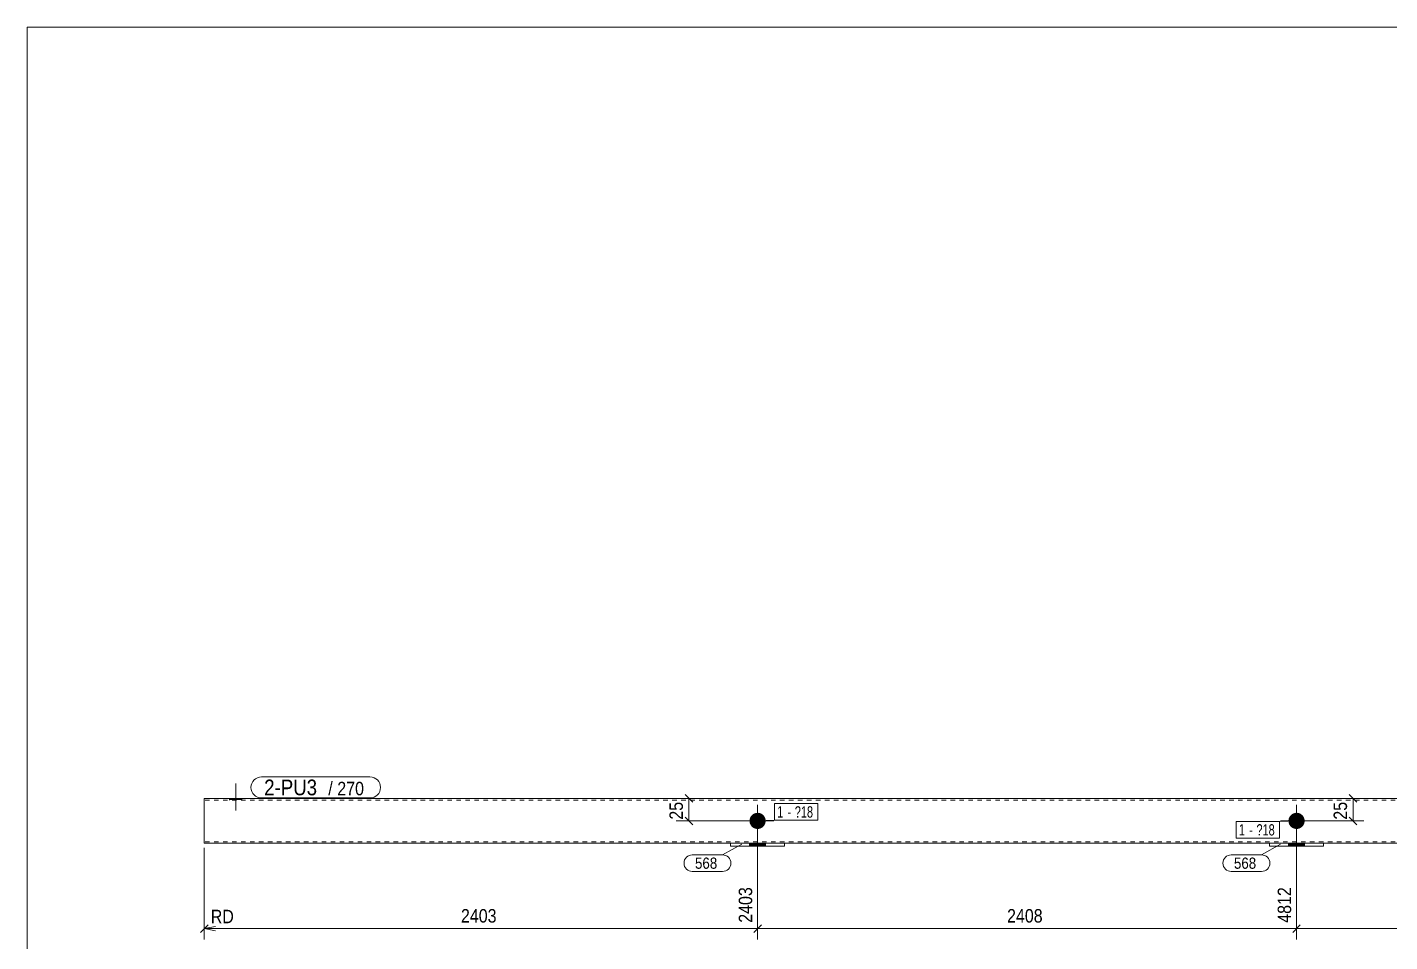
# Model space of a CAD drawing. Header units: millimetres. Extents: x 2 to 579, y 1 to 405.
# Drawn here: x 5 to 308.6, y 201.3 to 405 of the extents above; entities that cross this region are included whole.
import ezdxf

# ---------------------------------------------------------------- set-up
doc = ezdxf.new("R2010")
doc.units = ezdxf.units.MM
doc.linetypes.add('XKITLINE00', pattern=[0])
doc.linetypes.add('XKITLINE01', pattern=[4, 1, -1, 1, -1])
for name, color, linetype, lineweight in [('Bolt', 3, 'Continuous', 0), ('BoltMark', 7, 'Continuous', 0), ('Dimensions', 7, 'Continuous', 0), ('DrawingSheet', 5, 'Continuous', 0), ('Part', 2, 'Continuous', 0), ('PartMark', 7, 'Continuous', 0)]:
    doc.layers.add(name, color=color, linetype=linetype, lineweight=lineweight)
doc.styles.add('ARIAL', font='ARIAL.TTF')
doc.styles.add('ARIAL_NARROW', font='ARIALN.TTF')

# ---------------------------------------------------------------- blocks, each defined once
blk = doc.blocks.new('*A10')
at = {"layer": 'Bolt'}
blk.add_hatch(color=3, dxfattribs=at).paths.add_polyline_path([(286.04, 228.24), (286.05, 228.29), (286.05, 228.33), (286.05, 228.38), (286.06, 228.42), (286.06, 228.46), (286.07, 228.51), (286.08, 228.55), (286.09, 228.59), (286.1, 228.64), (286.11, 228.68), (286.12, 228.72), (286.13, 228.76), (286.15, 228.81), (286.16, 228.85), (286.18, 228.89), (286.2, 228.93), (286.22, 228.97), (286.24, 229.01), (286.26, 229.05), (286.28, 229.09), (286.3, 229.13), (286.32, 229.16), (286.35, 229.2), (286.37, 229.24), (286.4, 229.27), (286.42, 229.31), (286.45, 229.34), (286.48, 229.38), (286.51, 229.41), (286.54, 229.44), (286.57, 229.47), (286.6, 229.5), (286.64, 229.53), (286.67, 229.56), (286.7, 229.59), (286.74, 229.62), (286.77, 229.65), (286.81, 229.67), (286.84, 229.7), (286.88, 229.72), (286.92, 229.74), (286.96, 229.77), (287, 229.79), (287.03, 229.81), (287.07, 229.83), (287.11, 229.85), (287.16, 229.86), (287.2, 229.88), (287.24, 229.89), (287.28, 229.91), (287.32, 229.92), (287.36, 229.93), (287.41, 229.95), (287.45, 229.96), (287.49, 229.97), (287.54, 229.97), (287.58, 229.98), (287.62, 229.99), (287.67, 229.99), (287.71, 230), (287.76, 230), (287.8, 230), (287.84, 230), (287.89, 230), (287.93, 230), (287.98, 230), (288.02, 229.99), (288.06, 229.99), (288.11, 229.98), (288.15, 229.97), (288.2, 229.97), (288.24, 229.96), (288.28, 229.95), (288.32, 229.93), (288.37, 229.92), (288.41, 229.91), (288.45, 229.89), (288.49, 229.88), (288.53, 229.86), (288.57, 229.85), (288.61, 229.83), (288.65, 229.81), (288.69, 229.79), (288.73, 229.77), (288.77, 229.74), (288.81, 229.72), (288.84, 229.7), (288.88, 229.67), (288.92, 229.65), (288.95, 229.62), (288.99, 229.59), (289.02, 229.56), (289.05, 229.53), (289.09, 229.5), (289.12, 229.47), (289.15, 229.44), (289.18, 229.41), (289.21, 229.38), (289.24, 229.34), (289.26, 229.31), (289.29, 229.27), (289.32, 229.24), (289.34, 229.2), (289.36, 229.16), (289.39, 229.13), (289.41, 229.09), (289.43, 229.05), (289.45, 229.01), (289.47, 228.97), (289.49, 228.93), (289.51, 228.89), (289.52, 228.85), (289.54, 228.81), (289.55, 228.76), (289.57, 228.72), (289.58, 228.68), (289.59, 228.64), (289.6, 228.59), (289.61, 228.55), (289.62, 228.51), (289.62, 228.46), (289.63, 228.42), (289.64, 228.38), (289.64, 228.33), (289.64, 228.29), (289.64, 228.24), (289.64, 228.2), (289.64, 228.16), (289.64, 228.11), (289.64, 228.07), (289.64, 228.02), (289.63, 227.98), (289.62, 227.94), (289.62, 227.89), (289.61, 227.85), (289.6, 227.81), (289.59, 227.76), (289.58, 227.72), (289.57, 227.68), (289.55, 227.64), (289.54, 227.59), (289.52, 227.55), (289.51, 227.51), (289.49, 227.47), (289.47, 227.43), (289.45, 227.39), (289.43, 227.35), (289.41, 227.31), (289.39, 227.27), (289.36, 227.24), (289.34, 227.2), (289.32, 227.16), (289.29, 227.13), (289.26, 227.09), (289.24, 227.06), (289.21, 227.02), (289.18, 226.99), (289.15, 226.96), (289.12, 226.93), (289.09, 226.9), (289.05, 226.87), (289.02, 226.84), (288.99, 226.81), (288.95, 226.78), (288.92, 226.75), (288.88, 226.73), (288.84, 226.7), (288.81, 226.68), (288.77, 226.66), (288.73, 226.63), (288.69, 226.61), (288.65, 226.59), (288.61, 226.57), (288.57, 226.55), (288.53, 226.54), (288.49, 226.52), (288.45, 226.51), (288.41, 226.49), (288.37, 226.48), (288.32, 226.47), (288.28, 226.45), (288.24, 226.44), (288.2, 226.43), (288.15, 226.43), (288.11, 226.42), (288.06, 226.41), (288.02, 226.41), (287.98, 226.4), (287.93, 226.4), (287.89, 226.4), (287.84, 226.4), (287.8, 226.4), (287.76, 226.4), (287.71, 226.4), (287.67, 226.41), (287.62, 226.41), (287.58, 226.42), (287.54, 226.43), (287.49, 226.43), (287.45, 226.44), (287.41, 226.45), (287.36, 226.47), (287.32, 226.48), (287.28, 226.49), (287.24, 226.51), (287.2, 226.52), (287.16, 226.54), (287.11, 226.55), (287.07, 226.57), (287.03, 226.59), (287, 226.61), (286.96, 226.63), (286.92, 226.66), (286.88, 226.68), (286.84, 226.7), (286.81, 226.73), (286.77, 226.75), (286.74, 226.78), (286.7, 226.81), (286.67, 226.84), (286.64, 226.87), (286.6, 226.9), (286.57, 226.93), (286.54, 226.96), (286.51, 226.99), (286.48, 227.02), (286.45, 227.06), (286.42, 227.09), (286.4, 227.13), (286.37, 227.16), (286.35, 227.2), (286.32, 227.24), (286.3, 227.27), (286.28, 227.31), (286.26, 227.35), (286.24, 227.39), (286.22, 227.43), (286.2, 227.47), (286.18, 227.51), (286.16, 227.55), (286.15, 227.59), (286.13, 227.64), (286.12, 227.68), (286.11, 227.72), (286.1, 227.76), (286.09, 227.81), (286.08, 227.85), (286.07, 227.89), (286.06, 227.94), (286.06, 227.98), (286.05, 228.02), (286.05, 228.07), (286.05, 228.11), (286.04, 228.16), (286.04, 228.2)], flags=17)
at = {"layer": 'Bolt', "color": 3, "linetype": 'XKITLINE00', "lineweight": 0}
for p, q in [((287.84, 224.6), (287.84, 231.8)), ((291.44, 228.2), (284.24, 228.2))]:
    blk.add_line(p, q, dxfattribs=at)
blk = doc.blocks.new('*A11')
at = {"layer": 'Bolt'}
blk.add_hatch(color=3, dxfattribs=at).paths.add_polyline_path([(165.94, 228.24), (165.95, 228.29), (165.95, 228.33), (165.95, 228.38), (165.96, 228.42), (165.96, 228.46), (165.97, 228.51), (165.98, 228.55), (165.99, 228.59), (166, 228.64), (166.01, 228.68), (166.02, 228.72), (166.03, 228.76), (166.05, 228.81), (166.06, 228.85), (166.08, 228.89), (166.1, 228.93), (166.12, 228.97), (166.14, 229.01), (166.16, 229.05), (166.18, 229.09), (166.2, 229.13), (166.22, 229.16), (166.25, 229.2), (166.27, 229.24), (166.3, 229.27), (166.32, 229.31), (166.35, 229.34), (166.38, 229.38), (166.41, 229.41), (166.44, 229.44), (166.47, 229.47), (166.5, 229.5), (166.54, 229.53), (166.57, 229.56), (166.6, 229.59), (166.64, 229.62), (166.67, 229.65), (166.71, 229.67), (166.74, 229.7), (166.78, 229.72), (166.82, 229.74), (166.86, 229.77), (166.9, 229.79), (166.93, 229.81), (166.97, 229.83), (167.01, 229.85), (167.06, 229.86), (167.1, 229.88), (167.14, 229.89), (167.18, 229.91), (167.22, 229.92), (167.26, 229.93), (167.31, 229.95), (167.35, 229.96), (167.39, 229.97), (167.44, 229.97), (167.48, 229.98), (167.52, 229.99), (167.57, 229.99), (167.61, 230), (167.66, 230), (167.7, 230), (167.74, 230), (167.79, 230), (167.83, 230), (167.88, 230), (167.92, 229.99), (167.96, 229.99), (168.01, 229.98), (168.05, 229.97), (168.1, 229.97), (168.14, 229.96), (168.18, 229.95), (168.22, 229.93), (168.27, 229.92), (168.31, 229.91), (168.35, 229.89), (168.39, 229.88), (168.43, 229.86), (168.47, 229.85), (168.51, 229.83), (168.55, 229.81), (168.59, 229.79), (168.63, 229.77), (168.67, 229.74), (168.71, 229.72), (168.74, 229.7), (168.78, 229.67), (168.82, 229.65), (168.85, 229.62), (168.89, 229.59), (168.92, 229.56), (168.95, 229.53), (168.99, 229.5), (169.02, 229.47), (169.05, 229.44), (169.08, 229.41), (169.11, 229.38), (169.14, 229.34), (169.16, 229.31), (169.19, 229.27), (169.22, 229.24), (169.24, 229.2), (169.26, 229.16), (169.29, 229.13), (169.31, 229.09), (169.33, 229.05), (169.35, 229.01), (169.37, 228.97), (169.39, 228.93), (169.41, 228.89), (169.42, 228.85), (169.44, 228.81), (169.45, 228.76), (169.47, 228.72), (169.48, 228.68), (169.49, 228.64), (169.5, 228.59), (169.51, 228.55), (169.52, 228.51), (169.52, 228.46), (169.53, 228.42), (169.54, 228.38), (169.54, 228.33), (169.54, 228.29), (169.54, 228.24), (169.54, 228.2), (169.54, 228.16), (169.54, 228.11), (169.54, 228.07), (169.54, 228.02), (169.53, 227.98), (169.52, 227.94), (169.52, 227.89), (169.51, 227.85), (169.5, 227.81), (169.49, 227.76), (169.48, 227.72), (169.47, 227.68), (169.45, 227.64), (169.44, 227.59), (169.42, 227.55), (169.41, 227.51), (169.39, 227.47), (169.37, 227.43), (169.35, 227.39), (169.33, 227.35), (169.31, 227.31), (169.29, 227.27), (169.26, 227.24), (169.24, 227.2), (169.22, 227.16), (169.19, 227.13), (169.16, 227.09), (169.14, 227.06), (169.11, 227.02), (169.08, 226.99), (169.05, 226.96), (169.02, 226.93), (168.99, 226.9), (168.95, 226.87), (168.92, 226.84), (168.89, 226.81), (168.85, 226.78), (168.82, 226.75), (168.78, 226.73), (168.74, 226.7), (168.71, 226.68), (168.67, 226.66), (168.63, 226.63), (168.59, 226.61), (168.55, 226.59), (168.51, 226.57), (168.47, 226.55), (168.43, 226.54), (168.39, 226.52), (168.35, 226.51), (168.31, 226.49), (168.27, 226.48), (168.22, 226.47), (168.18, 226.45), (168.14, 226.44), (168.1, 226.43), (168.05, 226.43), (168.01, 226.42), (167.96, 226.41), (167.92, 226.41), (167.88, 226.4), (167.83, 226.4), (167.79, 226.4), (167.74, 226.4), (167.7, 226.4), (167.66, 226.4), (167.61, 226.4), (167.57, 226.41), (167.52, 226.41), (167.48, 226.42), (167.44, 226.43), (167.39, 226.43), (167.35, 226.44), (167.31, 226.45), (167.26, 226.47), (167.22, 226.48), (167.18, 226.49), (167.14, 226.51), (167.1, 226.52), (167.06, 226.54), (167.01, 226.55), (166.97, 226.57), (166.93, 226.59), (166.9, 226.61), (166.86, 226.63), (166.82, 226.66), (166.78, 226.68), (166.74, 226.7), (166.71, 226.73), (166.67, 226.75), (166.64, 226.78), (166.6, 226.81), (166.57, 226.84), (166.54, 226.87), (166.5, 226.9), (166.47, 226.93), (166.44, 226.96), (166.41, 226.99), (166.38, 227.02), (166.35, 227.06), (166.32, 227.09), (166.3, 227.13), (166.27, 227.16), (166.25, 227.2), (166.22, 227.24), (166.2, 227.27), (166.18, 227.31), (166.16, 227.35), (166.14, 227.39), (166.12, 227.43), (166.1, 227.47), (166.08, 227.51), (166.06, 227.55), (166.05, 227.59), (166.03, 227.64), (166.02, 227.68), (166.01, 227.72), (166, 227.76), (165.99, 227.81), (165.98, 227.85), (165.97, 227.89), (165.96, 227.94), (165.96, 227.98), (165.95, 228.02), (165.95, 228.07), (165.95, 228.11), (165.94, 228.16), (165.94, 228.2)], flags=17)
at = {"layer": 'Bolt', "color": 3, "linetype": 'XKITLINE00', "lineweight": 0}
for p, q in [((167.74, 224.6), (167.74, 231.8)), ((171.34, 228.2), (164.14, 228.2))]:
    blk.add_line(p, q, dxfattribs=at)
blk = doc.blocks.new('*A12')
at = {"layer": 'Bolt'}
blk.add_hatch(color=3, dxfattribs=at).paths.add_polyline_path([(50.05, 232.84), (50.05, 233.2), (52.85, 233.2), (52.85, 232.84)], flags=17)
blk.add_hatch(color=3, dxfattribs=at).paths.add_polyline_path([(50.05, 232.84), (50.05, 233.2), (52.85, 233.2), (52.85, 232.84)], flags=17)
at = {"layer": 'Bolt', "color": 3, "linetype": 'XKITLINE00', "lineweight": 0}
for p, q in [((51.45, 230.52), (51.45, 236.52)), ((51.45, 230.52), (51.45, 236.52)), ((50.05, 232.84), (50.05, 233.2)), ((50.05, 232.84), (50.05, 233.2)), ((52.85, 232.84), (52.85, 233.2)), ((52.85, 232.84), (52.85, 233.2))]:
    blk.add_line(p, q, dxfattribs=at)
blk = doc.blocks.new('*A14')
at = {"layer": 'Bolt'}
blk.add_hatch(color=3, dxfattribs=at).paths.add_polyline_path([(286.04, 222.6), (286.04, 223.2), (289.64, 223.2), (289.64, 222.6)], flags=17)
at = {"layer": 'Bolt', "color": 3, "linetype": 'XKITLINE00', "lineweight": 0}
for p, q in [((287.84, 225.9), (287.84, 219.9)), ((286.04, 223.2), (286.04, 222.6)), ((289.64, 223.2), (289.64, 222.6))]:
    blk.add_line(p, q, dxfattribs=at)
blk = doc.blocks.new('*A15')
at = {"layer": 'Bolt'}
blk.add_hatch(color=3, dxfattribs=at).paths.add_polyline_path([(165.94, 222.6), (165.94, 223.2), (169.54, 223.2), (169.54, 222.6)], flags=17)
at = {"layer": 'Bolt', "color": 3, "linetype": 'XKITLINE00', "lineweight": 0}
for p, q in [((167.74, 225.9), (167.74, 219.9)), ((165.94, 223.2), (165.94, 222.6)), ((169.54, 223.2), (169.54, 222.6))]:
    blk.add_line(p, q, dxfattribs=at)
blk = doc.blocks.new('*A16')
at = {"layer": 'Part', "color": 2, "linetype": 'XKITLINE00', "lineweight": 0}
for p, q in [((44.45, 223.2), (44.45, 233.2)), ((44.45, 233.2), (107.64, 233.2)), ((107.74, 233.2), (227.74, 233.2)), ((227.84, 233.2), (347.84, 233.2)), ((107.64, 223.2), (44.45, 223.2)), ((227.74, 223.2), (107.74, 223.2)), ((347.84, 223.2), (227.84, 223.2))]:
    blk.add_line(p, q, dxfattribs=at)
at = {"layer": 'Part', "color": 7, "linetype": 'XKITLINE01', "lineweight": 0}
for p, q in [((107.64, 232.84), (44.45, 232.84)), ((227.74, 232.84), (107.74, 232.84)), ((347.84, 232.84), (227.84, 232.84)), ((107.64, 223.56), (44.45, 223.56)), ((227.74, 223.56), (107.74, 223.56)), ((347.84, 223.56), (227.84, 223.56))]:
    blk.add_line(p, q, dxfattribs=at)
blk = doc.blocks.new('*A17')
at = {"layer": 'Part', "color": 2, "linetype": 'XKITLINE00', "lineweight": 0}
for p, q in [((281.84, 222.6), (281.84, 223.2)), ((293.84, 222.6), (281.84, 222.6)), ((293.84, 223.2), (293.84, 222.6))]:
    blk.add_line(p, q, dxfattribs=at)
at = {"layer": 'Part', "color": 7, "linetype": 'XKITLINE01', "lineweight": 0}
blk.add_line((281.84, 223.2), (293.84, 223.2), dxfattribs=at)
blk = doc.blocks.new('*A18')
at = {"layer": 'Part', "color": 2, "linetype": 'XKITLINE00', "lineweight": 0}
for p, q in [((161.74, 222.6), (161.74, 223.2)), ((173.74, 222.6), (161.74, 222.6)), ((173.74, 223.2), (173.74, 222.6))]:
    blk.add_line(p, q, dxfattribs=at)
at = {"layer": 'Part', "color": 7, "linetype": 'XKITLINE01', "lineweight": 0}
blk.add_line((161.74, 223.2), (173.74, 223.2), dxfattribs=at)
blk = doc.blocks.new('*A19')
at = {"layer": 'DrawingSheet', "color": 5, "linetype": 'XKITLINE00', "lineweight": 0}
for p, q in [((579, 405), (5, 405)), ((5, 405), (5, 5))]:
    blk.add_line(p, q, dxfattribs=at)
blk = doc.blocks.new('*A48')
at = {"layer": 'Dimensions', "color": 7, "linetype": 'XKITLINE00', "lineweight": 0}
for p, q in [((151.6, 234.05), (153.3, 232.35)), ((166.74, 233.2), (149.6, 233.2)), ((152.45, 228.2), (152.45, 233.2)), ((166.74, 228.2), (149.6, 228.2)), ((151.6, 229.05), (153.3, 227.35))]:
    blk.add_line(p, q, dxfattribs=at)
at = {"layer": 'Dimensions', "color": 3}
for p in [(152.45, 233.2), (152.45, 228.2)]:
    blk.add_point(p, dxfattribs=at)
at = {"layer": 'Dimensions', "color": 3, "style": 'ARIAL', "width": 0.85}
blk.add_text('25', height=3, rotation=90.0002, dxfattribs=at).set_placement((151.1, 228.47))
blk = doc.blocks.new('*A49')
at = {"layer": 'Dimensions', "color": 7, "linetype": 'XKITLINE00', "lineweight": 0}
for p, q in [((299.6, 234.05), (301.3, 232.35)), ((288.84, 233.2), (302.85, 233.2)), ((300.45, 228.2), (300.45, 233.2)), ((288.84, 228.2), (302.85, 228.2)), ((299.6, 229.05), (301.3, 227.35))]:
    blk.add_line(p, q, dxfattribs=at)
at = {"layer": 'Dimensions', "color": 3}
for p in [(300.45, 233.2), (300.45, 228.2)]:
    blk.add_point(p, dxfattribs=at)
at = {"layer": 'Dimensions', "color": 3, "style": 'ARIAL', "width": 0.85}
blk.add_text('25', height=3, rotation=90.0002, dxfattribs=at).set_placement((299.1, 228.47))
blk = doc.blocks.new('*A50')
at = {"layer": 'Dimensions', "color": 7, "linetype": 'XKITLINE00', "lineweight": 0}
for p, q in [((167.74, 227.2), (167.74, 201.8)), ((44.45, 222.2), (44.45, 201.8)), ((44.45, 222.2), (44.45, 201.8)), ((45.3, 205.05), (43.6, 203.35)), ((46.95, 204.7), (44.45, 204.2)), ((44.45, 204.2), (167.74, 204.2)), ((46.95, 203.7), (44.45, 204.2)), ((51.67, 204.2), (44.45, 204.2)), ((168.59, 205.05), (166.9, 203.35))]:
    blk.add_line(p, q, dxfattribs=at)
at = {"layer": 'Dimensions', "color": 3}
for p in [(44.45, 204.2), (167.74, 204.2)]:
    blk.add_point(p, dxfattribs=at)
at = {"layer": 'Dimensions', "color": 7}
blk.add_point((44.45, 204.2), dxfattribs=at)
at = {"layer": 'Dimensions', "color": 3, "style": 'ARIAL', "width": 0.85}
blk.add_text('2403', height=3, rotation=90.0002, dxfattribs=at).set_placement((166.54, 205.5))
for s, p in [('RD', (45.89, 205.4)), ('2403', (101.65, 205.55))]:
    blk.add_text(s, height=3, dxfattribs=at).set_placement(p)
blk = doc.blocks.new('*A51')
at = {"layer": 'Dimensions', "color": 7, "linetype": 'XKITLINE00', "lineweight": 0}
for p, q in [((167.74, 227.2), (167.74, 201.8)), ((287.84, 227.2), (287.84, 201.8)), ((168.59, 205.05), (166.9, 203.35)), ((167.74, 204.2), (287.84, 204.2)), ((288.69, 205.05), (287, 203.35))]:
    blk.add_line(p, q, dxfattribs=at)
at = {"layer": 'Dimensions', "color": 3}
for p in [(167.74, 204.2), (287.84, 204.2)]:
    blk.add_point(p, dxfattribs=at)
at = {"layer": 'Dimensions', "color": 3, "style": 'ARIAL', "width": 0.85}
blk.add_text('4812', height=3, rotation=90.0002, dxfattribs=at).set_placement((286.64, 205.5))
blk.add_text('2408', height=3, dxfattribs=at).set_placement((223.34, 205.55))
blk = doc.blocks.new('*A52')
at = {"layer": 'Dimensions', "color": 7, "linetype": 'XKITLINE00', "lineweight": 0}
for p, q in [((287.84, 227.2), (287.84, 201.8)), ((411.14, 222.2), (411.14, 201.8)), ((288.69, 205.05), (287, 203.35)), ((287.84, 204.2), (411.14, 204.2)), ((411.99, 205.05), (410.29, 203.35))]:
    blk.add_line(p, q, dxfattribs=at)
at = {"layer": 'Dimensions', "color": 3}
for p in [(287.84, 204.2), (411.14, 204.2)]:
    blk.add_point(p, dxfattribs=at)
at = {"layer": 'Dimensions', "color": 3, "style": 'ARIAL', "width": 0.85}
blk.add_text('7215', height=3, rotation=90.0002, dxfattribs=at).set_placement((409.94, 205.5))
blk.add_text('2403', height=3, dxfattribs=at).set_placement((345.04, 205.55))
blk = doc.blocks.new('*A53')
at = {"layer": 'BoltMark', "color": 7, "linetype": 'XKITLINE00', "lineweight": 0}
for p, q in [((171.51, 232.05), (181.2, 232.05)), ((171.51, 228.35), (171.51, 232.05)), ((181.2, 228.35), (181.2, 232.05)), ((167.74, 228.2), (171.51, 228.35)), ((171.51, 228.35), (181.2, 228.35))]:
    blk.add_line(p, q, dxfattribs=at)
at = {"layer": 'BoltMark', "color": 3, "style": 'ARIAL_NARROW', "width": 0.85}
for s, p in [('1', (172.11, 228.95)), ('?18', (176.04, 228.95)), ('-', (174.38, 228.95))]:
    blk.add_text(s, height=2.5, dxfattribs=at).set_placement(p)
blk = doc.blocks.new('*A54')
at = {"layer": 'BoltMark', "color": 7, "linetype": 'XKITLINE00', "lineweight": 0}
for p, q in [((274.39, 228.05), (284.08, 228.05)), ((274.39, 224.35), (274.39, 228.05)), ((287.84, 228.2), (284.08, 228.05)), ((284.08, 224.35), (284.08, 228.05)), ((274.39, 224.35), (284.08, 224.35))]:
    blk.add_line(p, q, dxfattribs=at)
at = {"layer": 'BoltMark', "color": 3, "style": 'ARIAL_NARROW', "width": 0.85}
for s, p in [('1', (274.99, 224.95)), ('-', (277.26, 224.95)), ('?18', (278.92, 224.95))]:
    blk.add_text(s, height=2.5, dxfattribs=at).set_placement(p)
blk = doc.blocks.new('*A55')
at = {"layer": 'PartMark', "color": 7, "linetype": 'XKITLINE00', "lineweight": 0}
for p, q in [((164.2, 223.02), (159.96, 220.63)), ((153.2, 220.63), (159.96, 220.63)), ((153.2, 216.93), (159.96, 216.93))]:
    blk.add_line(p, q, dxfattribs=at)
for centre, start, end in [((153.2, 218.78), 90, 270), ((159.96, 218.78), 270, 90)]:
    blk.add_arc(centre, 1.85, start, end, dxfattribs=at)
at = {"layer": 'PartMark', "color": 3, "style": 'ARIAL', "width": 0.85}
blk.add_text('568', height=2.5, dxfattribs=at).set_placement((153.8, 217.53))
blk = doc.blocks.new('*A56')
at = {"layer": 'PartMark', "color": 7, "linetype": 'XKITLINE00', "lineweight": 0}
for p, q in [((284.3, 223.02), (280.06, 220.63)), ((273.3, 220.63), (280.06, 220.63)), ((273.3, 216.93), (280.06, 216.93))]:
    blk.add_line(p, q, dxfattribs=at)
for centre, start, end in [((273.3, 218.78), 90, 270), ((280.06, 218.78), 270, 90)]:
    blk.add_arc(centre, 1.85, start, end, dxfattribs=at)
at = {"layer": 'PartMark', "color": 3, "style": 'ARIAL', "width": 0.85}
blk.add_text('568', height=2.5, dxfattribs=at).set_placement((273.9, 217.53))
blk = doc.blocks.new('*A57')
at = {"layer": 'PartMark', "color": 7, "linetype": 'XKITLINE00', "lineweight": 0}
for p, q in [((57.2, 238), (81.37, 238)), ((57.2, 233.3), (81.37, 233.3))]:
    blk.add_line(p, q, dxfattribs=at)
for centre, start, end in [((57.2, 235.65), 90, 270), ((81.37, 235.65), 270, 90)]:
    blk.add_arc(centre, 2.35, start, end, dxfattribs=at)
at = {"layer": 'PartMark', "color": 1, "style": 'ARIAL', "width": 0.85}
blk.add_text('2-PU3', height=3.5, dxfattribs=at).set_placement((57.8, 233.9))
at = {"layer": 'PartMark', "color": 3, "style": 'ARIAL', "width": 0.85}
for s, p in [('/', (72.08, 233.9)), ('270', (74.09, 233.9))]:
    blk.add_text(s, height=3, dxfattribs=at).set_placement(p)

msp = doc.modelspace()

# ---------------------------------------------------------------- block references
at = {"lineweight": 0}
for name in ['*A19', '*A57', '*A12', '*A48', '*A49', '*A11', '*A53', '*A10', '*A54', '*A50', '*A15', '*A51', '*A14', '*A52', '*A55', '*A18', '*A56', '*A17']:
    msp.add_blockref(name, (0, 0), dxfattribs=at)
at = {"layer": 'Part', "lineweight": 0}
msp.add_blockref('*A16', (0, 0), dxfattribs=at)

doc.saveas('drawing.dxf')
